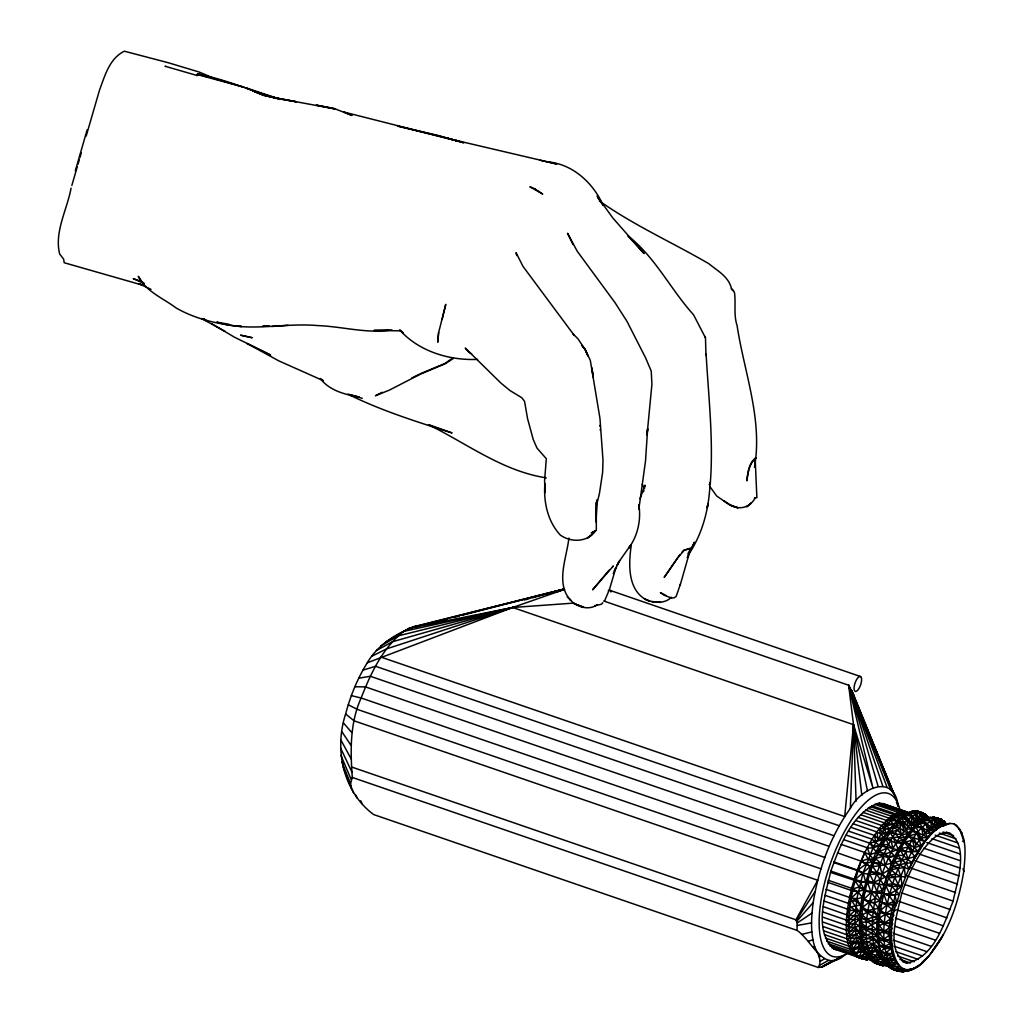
<?xml version="1.0" encoding="UTF-8"?>
<svg xmlns="http://www.w3.org/2000/svg" width="1023" height="1023" viewBox="0 0 1023 1023"><rect width="100%" height="100%" fill="white"/><g stroke="black" fill="none" stroke-linecap="round" stroke-linejoin="round"><path stroke-width="1.5" d="M898.974 970.034L903.36 971.85L906.301 969.676L902.427 971.85L894.064 969.638L899.345 971.415L902.734 968.64L898.194 971.057L892.03 968.934L895.713 969.855L899.396 966.07C881.238 943.116 891.66 909.92 898.079 884.32C903.846 866.929 911.276 849.653 923.027 835.42C928.168 829.743 935.725 821.725 944.191 824.998L941.927 819.755C916.391 809.167 900.419 844.691 891.787 862.747C880.151 893.232 869.179 929.613 884 960.917C892.107 976.236 914.114 973.448 923.961 961.275C947.272 937.26 958.398 903.872 963.768 871.443C964.996 855.919 968.423 834.781 954.306 824.001C941.889 821.111 931.352 832.492 924.408 841.315C911.467 859.895 902.938 881.289 896.762 902.964C885.407 927.286 890.381 999.433 928.858 956.16L943.347 934.69M925.956 816.482L928.794 817.722C925.035 812.684 917.721 809.999 911.583 811.546L909.524 813.157L903.565 812.339L899.14 813.963L892.938 818.49L886.455 825.574L873.719 846.226L863.105 872.785L856.814 898.731L854.768 923.053L856.225 937.695L858.936 946.339L861.775 951.198L868.079 956.224L862.964 958.922C845.727 955.495 845.97 933.833 846.443 920.086C847.798 899.716 853.272 879.78 861.008 860.944C868.246 844.435 877.21 827.709 891.519 816.252C894.92 813.771 898.821 811.635 903.104 811.367C908.935 811.738 908.961 813.298 903.104 811.367L903.565 812.339L908.501 813.963L876.89 803.656C850.727 815.28 840.049 846.136 830.829 871.085C825.587 894.665 812.953 929.881 833.809 948.909L862.964 958.922L870.905 959.625L867.798 959.024M639.132 507.024L639.234 509.326L638.876 504.914L639.132 507.024L645.5 461.168L647.649 428.701L646.958 434.762M887.12 965.789C854.55 964.229 857.901 920.073 862.057 897.363C869.831 865.893 879.78 826.814 911.583 811.546C912.452 808.937 933.513 816.955 923.769 818.17C919.281 817.94 915.265 820.408 911.915 823.131C899.243 834.372 891.66 850.049 885.266 865.432C877.836 884.486 872.836 904.677 872.197 925.176C872.402 938.244 872.568 956.748 886.813 962.502M894.422 968.947L889 967.093L899.396 966.07L894.422 968.947L890.419 968.078L895.713 969.855L900.982 967.553L898.194 971.057L895.713 969.855L891.148 965.571L888.437 960.993C875.586 955.06 879.563 937.413 878.77 925.815C879.639 911.8 882.44 897.964 886.417 884.511C894.498 860.663 903.987 834.18 925.38 819.103L930.649 820.97L934.996 825.433L940.15 826.904L946.876 823.681L942.976 826.009L937.452 824.538L934.472 819.346L929.204 817.479L919.05 822.978L911.915 823.131L904.703 815.241L900.406 817.863L889.102 818.17L865.56 810.075M544.773 485.081C543.686 502.868 547.932 521.896 560.425 535.17C571.409 542.817 587.816 542.267 595.757 530.605L591.243 532.957L596.319 530.285L596.332 502.216L595.923 521.935L597.304 499.608L596.908 503.828L599.414 493.661L602.611 472.447L603.007 460.363L599.964 418.42L590.322 360.416L585.194 349.572L581.934 345.467L585.22 349.687L587.829 355.684L585.22 349.687L577.969 338.843L573.161 333.971L574.338 335.506L523.022 266.44L516.04 252.668L516.781 255.545M710.077 482.472C709.156 508.086 702.916 533.252 688.338 554.888L694.489 542.152L687.239 557.637M462.319 615.232L564.312 588.992L414.302 626.536C395.76 633.838 377.5 645.053 367.283 662.802C357.398 678.556 350.39 695.998 345.633 713.952C334.048 749.13 342.974 791.904 373.625 814.551L818.285 967.477C822.761 960.635 817.287 953.052 814.666 946.633C810.267 932.388 811.303 917.171 813.183 902.58C818.592 869.051 830.561 836.136 850.343 808.349L853.514 724.68L848.655 685.231L603.621 600.961M925.713 818.566L925.866 814.589L917.618 811.29L925.866 814.589L927.72 818.643L926.173 814.82L920.214 812.454L923.04 813.195L925.393 818.477L922.938 813.17L917.669 811.303M867.964 808.144L891.519 816.252L900.406 817.863L902.772 816.789L906.838 819.73L910.15 824.679L922.439 827.479L927.413 830.804L934.089 830.753L940.137 826.674L932.989 832.377L925.738 840.535L911.864 862.811L903.654 855.637L897.759 855.049L888.539 857.696L883.207 856.136L873.284 859.358L869.844 854.614L864.767 852.504C855.369 875.087 849.103 899.319 849.039 923.884C849.448 934.83 851.571 963.206 868.604 957.234M950.827 833.54C939.204 829.512 929.856 841.469 923.411 849.397C913.501 863.028 906.57 878.604 901.455 894.601C897.414 913.155 884.307 952.183 906.928 963.142C934.216 957.336 943.948 924.012 953.104 901.097C957.068 881.877 970.993 842.338 946.301 831.993M822.773 921.992L846.328 930.086L849.167 928.091L854.896 927.004L859.895 932.311L861.571 936.147L866.929 938.449L872.926 939.434L877.798 941.94L879.46 946.045L890.573 947.004L892.197 948.948L891.979 953.398L882.069 956.658L880.266 952.055L874.486 947.119L868.77 948.756L863.642 947.592L853.847 949.523L850.254 949.242L826.699 941.147M754.462 467.281C762.902 419.583 744.207 372.423 737.059 325.493C733.593 314.905 735.831 304.24 734.616 293.409C734.616 290.698 728.299 286.312 733.491 290.864M351.311 788.03L350.518 783.669L352.308 777.442C350.326 750.703 349.84 723.159 361.119 697.993C370.748 673.479 382.512 647.968 403.753 631.344L512.715 607.483L564.504 589.363M631.268 545.144C628.621 563.545 627.176 589.964 646.626 599.964C654.579 603.199 665.04 603.762 671.472 597.202M846.967 952.797C824.116 976.3 813.055 941.096 796.968 930.367L797.224 923.015L795.907 919.805L352.385 767.276M860.714 814.743L884.256 822.85L886.455 825.574L893.475 824.41L897.324 822.236L902.26 824.474L905.828 829.18L912.171 828.975L917.171 825.625L921.749 828.182L925.201 833.003L930.904 833.668L936.595 829.205L934.089 830.753L931.557 827.428L926.621 823.694L921.352 821.827L919.05 822.978L912.132 815.625L906.864 813.771C871.877 845.689 853.527 906.391 865.317 952.311L870.65 954.165L882.107 956.083L882.184 956.965L887.491 958.743L894.703 959.024M438.65 332.59L437.78 342.232L438.509 333.076L445.747 304.368L442.141 319.496M647.086 434.66L651.92 384.252L651.229 371.068L645.615 357.884L626.971 321.337L615.053 302.731L577.266 251.287L567.522 233.257L573.033 244.51M944.191 824.998L941.211 819.436C916.263 819.001 904.498 855.445 895.828 873.987C886.724 901.48 878.258 932.682 888.437 960.993L894.831 959.331L894 958.807L888.437 960.993L884 960.917L882.58 957.298M927.938 818.31L925.419 819.973L922.043 818.183L919.472 812.889C891.928 823.707 882.734 857.479 873.54 882.926C869.051 906.519 855.126 951.109 882.632 965.584L886.378 963.525M665.947 595.437L660.359 592.662L664.336 595.309L671.51 598.02L674.119 597.828L676.19 596.345L680.448 584.069M680.129 585.284L690.589 548.763L687.98 553.699M75.306 170.854L87.16 129.793M71.06 188.142C67.275 209.331 54.066 231.991 59.692 254.049L63.592 259.049L64.206 262.732L143.13 285.327M71.84 185.457L77.288 166.711M77.991 164.281L79.308 159.754M79.947 157.529L81.277 152.939M86.175 136.097L99.5 90.165C104.921 75.715 109.397 58.503 124.358 51.201L168.386 62.761L199.114 72.019L216.633 79.449M568.903 538.098C566.819 557.509 555.041 584.095 570.757 600.258L567.279 596.895M882.069 956.658L887.491 958.743L892.926 956.249L893.066 953.73L885.765 953.078L880.458 951.3L877.798 941.94L868.041 945.712L862.389 942.183L860.727 937.963L850.343 938.321L846.635 934.651L849.934 935.84L855.637 934.344L860.727 937.963L862.146 940.687L873.719 944.012L878.847 947.285L880.458 951.3L884.869 948.538L890.573 947.004L891.736 944.012L878.667 937.503L872.184 929.434L861.149 925.853L854.896 927.004L846.635 934.651L823.08 926.557M640.04 498.725L645.014 485.145L644.452 488.572L642.252 484.237M604.721 600.654L609.567 589.107L615.987 567.394L614.235 570.821M830.829 871.085L854.384 879.179L857.965 870.842C865.573 875.65 873.732 873.744 881.903 874.563C888.348 881.621 897.721 874.269 905.419 877.286L904.268 867.542L894.447 862.338L891.787 862.747L888.539 857.696L884.358 853.578L879.115 851.673L869.844 854.614L867.21 847.735L843.668 839.64M833.911 861.954L857.466 870.049L861.276 861.225L837.466 852.85M828.195 880.266L851.737 888.36L855.049 880.854L865.637 881.916L867.734 882.939C879.422 882.836 890.317 888.245 902.145 885.713L900.777 876.404L898.015 868.297L892.734 866.455L888.539 857.696M638.876 504.914C641.242 520.042 637.751 535.886 628.634 548.251L630.539 545.297L619.12 561.525L613.263 573.634M822.709 917.12L846.264 925.227L854.768 923.053L859.512 926.071L861.187 929.575C870.79 929.843 880.176 929.28 889.601 931.736L891.647 935.546L889.78 939.741L884.051 940.879L878.795 939.805L877.12 936.083L866.468 930.329L861.149 925.853L859.576 919.345L854.934 915.368L849.243 915.713L823.323 906.621M830.433 872.389L860.369 882.261L868.246 881.11L878.962 883.962L883.859 893.808L889.614 893.821L894.946 895.176L896.762 902.964L893.373 901.8L889.166 895.624L876.941 891.532L873.54 882.926L868.246 881.11L867.875 874.217L871.11 871.903L876.404 873.719L883.846 885.1L886.417 884.511L891.711 886.327L899.243 894.307L889.166 895.624L881.775 892.823L876.481 893.475L863.693 889.652L858.118 891.775L852.658 890.892L849.589 897.465C856.494 907.772 863.195 920.905 877.107 922.797L883.91 931.365L889.754 927.605L892.606 923.986L890.483 918.986L885.496 914.038L880.189 912.235L878.642 908.194L874.537 902.951L863.872 899.677L858.118 891.775L851.737 888.36M861.008 860.944L870.445 866.66L871.11 871.903L876.852 872.389L882.043 874.128L888.859 869.946L904.268 867.542L909.012 869.166L918.68 850.791C903.693 855.318 888.872 844.307 873.719 846.226L869.729 843.169L846.187 835.075M619.12 561.525L617.099 565.271L619.708 560.54M795.907 919.805L817.722 880.266L354.009 720.793L345.633 713.952M824.896 895.266L848.451 903.36L850.842 900.815L862.057 897.363L865.65 891.123L871.085 892.363L882.338 890.598L885.995 885.956L889.614 893.821L896.238 890.419L902.145 885.713L892.491 883.808L886.417 884.511L886.199 877.427L882.043 874.128L879.639 864.742L874.345 862.913L868.015 859L864.767 852.504L841.213 844.41M941.531 937.925L931.838 951.902M826.047 889.371L851.289 898.053L856.814 898.731L862.427 908.756L867.721 910.56L878.642 908.194L881.775 903.092L876.481 893.475M846.328 930.086L849.41 931.454L855.138 930.201C862.862 935.802 875.356 934.702 879.281 944.779L884.588 946.556L890.1 943.538L891.596 940.342L883.974 939.28C877.887 930.508 870.714 923.194 861.507 917.529L860.023 912.286L855.305 910.265L849.64 910.432L846.865 914.715L849.077 919.575L859.576 919.345L861.238 922.503L866.455 927.644L879.128 921.109L884.435 922.912L892.606 923.986M796.342 920.176L815.101 891.583M825.446 938.091L849 946.185L853.374 948.513L857.44 942.388L861.916 943.078L863.476 946.978L868.77 948.756L873.719 944.012M860.023 912.286L862.427 908.756L872.683 916.698L879.422 918.232L884.435 922.912L890.483 918.986L894.038 915.048L880.189 912.235L877.696 915.623L866.813 919.332C858.629 918.897 857.21 909.319 849.998 907.056L848.451 903.36M878.565 933.04L889.601 931.736L892.12 928.296L879.128 921.109L877.465 917.989L872.363 921.084L861.238 922.503L859.742 916.033L854.934 915.368L849.077 919.575L846.443 920.086L822.901 911.992M850.944 827.351L874.486 835.446L877.836 838.502L884 837.658L896.007 843.169L904.396 842.683L912.247 851.213L917.963 851.149L922.171 845.433L914.357 847.607L899.307 837.888L895.291 833.732L890.01 831.878L886.404 833.898L880.509 834.039L876.903 831.929L853.361 823.835M908.91 969.446L912.49 968.845L907.682 971.172L910.265 969.459L907.043 971.339L908.232 969.727L903.36 971.85M709.195 484.736L710.294 483.329C713.606 440.427 708.568 397.116 706.1 354.15L705.972 355.556L705.486 337.846L693.517 314.726C670.871 289.816 655.411 257.336 628.16 235.968M850.343 808.349C860.842 788.094 894.729 772.659 898.156 806.52L896.378 802.122M855.816 820.536L879.358 828.643L882.107 831.571L886.404 833.898L889.818 832.185L893.053 837.236L897.158 841.264L903.373 840.484L908.59 836.162L916.506 844.205L921.16 845.983L925.738 840.535L924.408 841.315L908.59 836.162L905.099 837.978C892.631 835.267 881.468 840.356 869.729 843.169L877.913 854.307L883.207 856.136L885.266 865.432L888.859 869.946L889.383 875.356L873.719 882.312L870.151 874.818M680.014 554.479L664.196 577.394L677.801 557.701L684.259 550.272L690.794 548.251L683.709 550.233L681.868 552.356M796.827 921.186L813.183 902.58M609.005 570.22L592.586 589.836L613.34 566L612.457 566.857M876.327 852.338L881.762 846.187M602.79 602.713L601.434 604.222L594.747 605.769M755.153 458.291C748.58 463.905 747.736 472.818 746.854 480.848C748.158 472.613 749.028 463.266 756.253 457.882L755.153 458.291L756.879 497.651L754.283 498.175L755.37 497.792C747.979 510.592 735.025 510.285 724.194 501.027L731.573 505.758L737.941 507.856L731.061 505.26M849.934 935.84L855.138 930.201M642.956 491.948L644.03 490.797M865.317 952.311L869.793 952.004L874.486 947.119L878.847 947.285L880.547 951.684L886.34 955.29L893.808 956.505L894 958.807M891.787 862.747L896.378 857.977L901.672 859.806L906.173 863.207L909.012 869.166M884.921 960.546L887.197 965.418L892.491 967.183L896.928 963.231L895.675 961.863L889.741 963.461L884.447 961.684L882.696 957.49M862.057 897.363L863.949 899.255L871.085 892.363L867.734 882.939L863.847 888.974L859.179 887.018L855.049 880.854M896.046 905.803L892.759 904.69L887.082 904.895L881.775 903.092L892.759 904.69L894.972 910.457L891.123 914.063L885.496 914.038L879.422 918.232L869 902.363L863.872 899.677L860.829 904.946L849.998 907.056L847.543 909.127L823.988 901.033M851.289 898.053L858.118 891.775M868.911 957.822L866.711 959.817L857.351 957.004L862.862 958.883L867.888 956.147L859.41 956.825L831.737 947.669M891.519 816.252L892.938 818.49L896.979 820.727L901.058 818.349L908.002 826.789L912.171 828.975L916.109 826.725L920.853 838.106L924.408 841.315L929.357 836.175L927.669 837.198L912.9 830.407L908.629 833.17L903.974 831.43L899.562 827.773L893.565 826.865L889.92 828.86L879.358 828.643L880.509 834.039L884 837.658L889.818 832.185C897.107 834.858 905.687 835.906 912.35 831.085L917.132 833.553L920.853 838.106L927.669 837.198L932.989 832.377L930.904 833.668L927.413 830.804L926.288 823.963L921.352 821.827L916.096 825.177L911.915 823.131L911.301 816.162L906.864 813.771L900.406 817.863L893.808 814.679L870.253 806.584M888.859 869.946L892.734 866.455L906.173 863.207L911.864 862.811M892.197 948.948L890.828 948.5L885.765 953.078L880.547 951.684L882.107 956.083L875.739 950.866L869.793 952.004L863.642 947.592L861.916 943.078L856.98 940.828L851.328 942.682L847.977 942.72L824.423 934.626M849.243 915.713L855.305 910.265M854.793 918.935L849.039 923.884L846.443 920.086M827.671 882.312L851.213 890.406L853.105 888.834L859.179 887.018L865.65 891.123M878.642 908.194L880.483 910.355L887.082 904.895L891.839 909.549L894.972 910.457M828.182 943.781L856.021 953.193L860.126 948.705L865.458 951.39L867.747 956.837L873.041 958.615L877.67 954.907L883.309 957.924L879.026 956.991L869.844 959.484L868.527 956.569M915.291 856.571C900.304 860.573 885.701 865.893 870.445 866.66L866.097 864L857.261 870.599L833.707 862.504M891.647 935.546L889.601 934.856L883.974 939.28L878.667 937.503L876.89 929.677M850.842 900.815L856.43 901.161L862.632 907.26L869 902.363L874.537 902.951L880.01 900.56L883.782 894.128L887.286 903.859L893.373 901.8M859.576 919.345L849.167 928.091L846.264 925.227M908.629 833.17L905.828 829.18L903.833 822.722L898.565 820.868L893.475 824.41L884.256 822.85L884.371 828.31L889.92 828.86L894.281 825.919L902.26 824.474L903.974 831.43M451.514 358.907L444.583 363.664L420.76 373.561M896.979 820.727L902.772 816.789L908.053 818.656L912.9 830.407M797.224 923.015L811.993 913.079M818.285 967.477L822.39 966.812L843.591 955.52M853.975 880.483L874.345 862.913L880.419 862.76L885.266 865.432M891.839 909.549L885.534 913.756L880.483 910.355M885.931 963.423L882.632 965.584L875.79 963.397L879.269 964.408L883.834 961.403L872.657 961.876L878.642 964.075L883.834 961.403M908.168 813.515L910.751 811.827L916.007 813.694L919.319 818.771L922.311 821.111L924.383 820.356M925.38 819.103L922.311 821.111L916.365 820.062L915.534 813.873L910.751 811.827L903.731 815.702L896.365 815.702L895.278 813.809L871.724 805.715M453.355 358.472L445.235 363.715L420.568 374.086L389.405 390.095L375.454 395.748L382.257 392.269M864.793 950.137L863.476 947.618L858.936 946.339L853.847 949.523L849 946.185L860.867 938.705L862.389 942.183L867.44 942.464L872.926 939.434L877.747 941.595L879.46 946.045L884.869 948.538L890.828 948.5M939.165 827.441L937.183 828.502L933.59 826.162L930.649 820.97L923.424 820.305L919.05 822.978L914.345 821.303L911.301 816.162L904.703 815.241M933.59 826.162L940.15 826.904L943.577 824.832L937.183 828.502L931.557 827.428L930.649 820.97L926.889 818.349L922.311 821.111L918.334 819.129L915.534 813.873L908.232 812.978L903.731 815.702L899.14 813.963L895.278 813.809M886.481 963.551L883.015 965.661L873.974 962.643L878.642 964.075M910.981 813.055L914.37 811.009L919.639 812.876L923.769 818.17L926.301 819.206M914.894 967.835L912.26 969.382L919.178 965.239M912.26 969.382L914.588 967.975L911.966 969.523M908.053 813.656L911.583 811.546L916.007 813.694L918.334 819.129M532.152 597.88L564.338 589.069L409.174 628.212L385.569 642.137M381.042 645.782L398.126 635.897L512.715 607.483L573.839 603.097M410.249 628.889L414.302 626.536L419.046 626.357M821.328 967.106L833.042 960.328M921.94 962.579L927.784 956.722M911.071 813.055L914.728 810.983L922.938 813.17L923.769 818.17L926.787 819.218M862.964 958.922L867.888 956.147M867.159 959.855L861.417 958.052L867.159 959.855L869.614 958.474M916.096 825.177L919.818 823.119L926.288 823.963L929.472 829.001L934.089 830.753M819.436 965.431L828.298 960.507M376.438 650.5L392.384 641.766L512.715 607.483L853.514 724.68L872.875 787.684L848.655 685.231L853.719 694.949L893.897 794.142L848.655 685.231L878.003 786.022M859.41 956.825L864.525 954.101L866.724 954.267M820.075 961.249L824.027 959.19M887.286 903.859L881.941 902.299L875.445 898.232L869.166 901.48L863.949 899.255M822.39 966.812L838.169 958.653M870.726 957.784L866.711 959.817L861.417 958.052M910.841 812.786L914.37 811.009L919.472 812.889L919.319 818.771L925.419 819.973M861.724 915.048L867.53 912.132L873.156 912.196L877.696 915.623M411.719 378.037L419.468 374.201M371.822 656.203L386.643 648.876L512.715 607.483L409.174 628.212M597.176 604.836C588.468 610.872 576.09 606.971 569.785 599.325M907.682 971.172L912.401 968.871M819.282 956.889L820.28 956.403M879.115 851.673L887.043 848.029L896.378 857.977M896.583 963.142L891.148 965.571L886.327 964.408L883.91 959.229M878.77 925.815L884.396 923.334L890.061 923.13M892.759 904.69L896.762 902.964M876.89 803.656L878.923 803.311L902.465 811.405L906.877 814.359L903.731 815.702L900.432 811.75M850.254 949.242L856.021 953.193L861.468 950.789L865.458 951.39L867.389 956.288L872.171 957.221L877.67 954.907M367.283 662.802L512.715 607.483M853.374 948.513L858.936 946.339M950.022 823.272L942.976 826.009L939.28 824.18L934.766 819.257L930.176 817.236L938.001 818.835L941.019 824.154L943.308 824.973M887.018 964.126L883.015 965.661L877.721 963.883M813.63 947.029L814.666 946.633M914.856 856.775L908.002 847.402C897.44 847.76 888.77 855.1 877.913 854.307L873.284 859.358L868.015 859L861.34 861.059M869.793 952.004L875.394 949.971L880.266 952.055L875.739 950.866L870.65 954.165L865.343 952.387L863.476 947.618L857.44 942.388L851.827 944.37L847.977 942.72M861.571 936.147L872.338 933.372M556.883 591.882L564.415 589.338M876.903 831.929L877.836 838.502L882.913 839.487L885.816 838.668L891.097 840.522L892.964 848.655L888.603 845.024C881.046 842.76 874.742 849.576 867.21 847.735M808.554 941.198L812.889 939.817M362.896 670.18L375.518 666.267L839.218 825.753M908.59 836.162L917.132 833.553L921.16 845.983M552.164 592.854L564.364 589.184M868.041 945.712L863.476 946.978L860.867 938.705L856.225 937.695L851.328 942.682L847.185 938.871L823.63 930.777M524.492 599.977L529.083 598.711M434.494 622.38L439.136 621.191M442.217 620.398L446.859 619.209M454.583 617.214L459.225 616.025M801.623 934.421L811.84 931.863M879.269 964.408L887.031 962.707M900.777 876.404L895.828 873.987L889.383 875.356L894.677 877.184L898.079 884.32M918.168 832.262L912.35 831.085L905.099 837.978L897.631 830.344L890.01 831.878L889.92 828.86L886.455 825.574M797.377 925.419L811.546 922.899M847.185 938.871L850.343 938.321L859.895 932.311L862.146 940.687L866.929 938.449L877.12 936.083L879.281 944.779M358.728 678.198L370.313 676.267L834.026 835.74M829.858 945.955L853.412 954.05L861.775 951.198L867.21 953.666L865.458 951.39L865.343 952.387L872.171 957.221M267.233 325.889L262.579 326.35L269.33 325.979M391.873 329.879C366.835 334.022 342.181 326.375 317.22 325.557C283.729 322.539 249.484 332.539 216.735 322.117L229.203 324.329M288.115 325.276L271.913 326.465M878.923 803.311L882.734 803.567L908.181 812.658M898.565 820.868L886.609 820.446L863.067 812.352M388.881 329.918L373.996 330.429L400.62 330.851L403.075 332.833L399.635 329.905C418.867 351.426 449.263 360.633 477.6 359.393M354.853 686.74L365.492 686.906L829.193 846.379M362.27 398.318L347.897 394.149M897.324 822.236L903.833 822.722M654.707 601.844L651.843 601.575L660.436 602.355L657.572 602.099M923.718 814.602L926.173 814.82M942.042 821.597L944.83 821.968L946.39 823.988M926.889 818.349L934.472 819.346L934.996 825.433M884.358 959.318L880.522 958.768L875.138 961.262L870.637 960.277L869.512 957.912M275.11 98.182L296.325 101.788L276.274 97.927L245.546 87.697L259.637 93.579L273.704 97.76M236.991 325.71L241.671 326.542C218.948 324.368 196.147 319.432 176.173 308C163.156 298.179 145.905 291.619 138.284 276.3L141.788 281.632L144.371 283.499M939.638 819.308L944.024 821.175L945.93 824.576M547.382 161.877C572.509 163.782 593.327 182.951 603.135 205.38L597.803 197.669M546.256 477.856C502.562 471.155 467.115 443.65 428.509 424.724M278.525 98.668L263.499 95.395L253.013 90.932L262.885 95.024L279.42 98.63L334.751 108.898L316.312 105.113L334.15 108.489L352.065 115.484L343.83 112.019L459.11 141.302L397.499 126.059L438.893 135.624L456.578 140.765L455.414 140.241L556.819 164.025L540.234 160.304M879.23 964.062L881.839 964.638M884.447 965.213L887.056 965.789M908.603 813.464L902.465 811.405M906.877 814.359L898.284 812.415L874.742 804.321M351.337 695.64L361.119 697.993L824.819 857.466M357.858 397.231L350.505 395.428C382.922 411.182 417.691 422.103 452.064 432.946L430.044 425.095M349.303 394.507L359.15 397.026C345.16 394.648 329.137 390.479 320.352 378.536M944.344 825.471L939.28 824.18L938.001 818.835L932.746 816.968L938.551 818.86L941.684 824.218L944.306 825.267M916.109 826.725L921.749 828.182L923.027 835.42M278.563 98.617C251.044 91.533 225.418 78.426 196.915 74.436L244.062 87.249L197.592 73.63L207.835 77.147M926.186 819.333L922.043 818.183L919.639 812.876L914.728 810.983M463.214 142.696L446.693 138.015L463.764 142.772M873.156 912.196L867.721 910.56L862.632 907.26M944.229 825.05L941.684 824.218L941.211 819.436L933.232 816.993L938.551 818.86L941.019 824.154M141.647 284.56L138.808 283.665L151.008 289.343M196.697 75.382L197.324 75.574L165.035 66.239L165.649 66.431M929.204 817.479L934.766 819.257L937.452 824.538L940.15 826.904M890.573 947.004L892.018 947.477M860.624 881.263L854.384 879.179M889.601 931.736L891.787 932.465M869.844 959.484L875.138 961.262L879.026 956.991L883.028 958.743M870.637 960.277L875.931 962.042L880.522 958.768L884.358 960.623M958.947 828.771L961.607 832.863L958.947 828.771L959.587 828.988L954.306 824.001M890.483 918.986L893.194 919.907M833.809 948.909L836.047 949.664M957.528 826.699L955.623 824.781M851.213 890.406L852.658 890.892M141.711 281.555L133.182 278.614L143.22 283.102M609.977 590.373L860.548 676.548A7.864 2.928 -71 0 1 858.77 688.786A7.864 2.928 -71 0 1 854.205 686.459A7.864 2.928 -71 0 1 860.548 676.548M882.734 803.567L908.028 812.262M879.563 803.272L906.851 812.722M943.065 831.993L953.615 835.625M939.37 833.067L955.968 838.77M935.201 835.152L957.809 842.926M932.004 838.694L959.139 848.029M858.323 817.441L881.864 825.548L884.371 828.31M926.748 842.568L959.932 853.975M380.978 657.086L844.691 816.559L853.514 724.68L867.453 790.83M923.961 848.233L960.149 860.675M919.102 854.013L959.817 868.015M848.54 831.111L872.082 839.205L879.55 845.663L885.816 838.668L888.603 845.024M915.189 860.816L958.922 875.867M910.739 868.003L957.49 884.089M907.286 875.944L955.533 892.542M904.844 884.499L953.104 901.097M857.466 870.049L863.105 872.785L865.637 881.916M857.261 870.599L857.965 870.842M901.966 892.989L950.226 909.588M820.97 868.834L357.27 709.361L348.255 704.77M898.706 901.289L946.953 917.874M896.596 909.754L943.347 925.828M895.739 918.258L939.472 933.296M894.665 926.16L935.38 940.163M893.45 933.347L931.147 946.313M893.68 940.214L926.851 951.62M893.91 946.16L922.567 956.006M895.739 951.633L918.36 959.408M897.721 956.045L914.306 961.748M899.92 959.369L910.47 963.001M902.401 961.582L906.928 963.142M352.308 777.442L796.968 930.367M960.712 832.684L961.671 833.016M962.553 841.2L964.062 841.737L961.3 833.783M941.211 819.436L935.943 817.582M941.39 820.241L944.024 821.175L945.764 824.717M925.738 816.175L928.36 817.108L924.843 815.536M897.644 885.701L892.491 883.808L888.527 877.875M895.368 969.919L899.345 971.415L904.46 969.318L902.427 971.85L898.066 970.085M939.881 819.615L944.024 821.175L945.226 824.704M851.724 951.876L856.392 953.692L861.468 950.789L867.21 953.666M867.389 956.288L873.041 958.615M862.862 958.883L855.292 955.763L859.243 956.684L864.525 954.101L868.118 955.597M889.601 934.856L878.616 929.575L877.107 922.797M881.903 874.563L876.852 872.389L872.875 866.839M644.963 599.107L649.835 601.23L644.477 598.851M941.186 820.369L944.83 821.968L945.879 824.525M884 960.917L889.741 963.461L894.14 959.114L896.135 961.978L891.148 965.571L884.447 961.684L883.693 959.178M892.491 967.183L886.327 964.408L884.844 960.597M853.412 954.05L859.243 956.684L861.775 951.198L866.622 953.717M908.143 812.531L906.276 811.674L908.744 813.221M897.158 841.264L901.595 843.348L912.529 839.998L914.357 847.607L917.963 851.149M471.641 353.83L469.084 352.411L465.26 348.076L501.091 383.241L510.081 390.607L521.781 397.717L524.556 401.348L527.548 418.599L533.264 439.583L536.973 448.048L546.32 458.739L544.581 480.81L545.118 492.613L545.003 483.789M224.983 331.337L201.659 318.549M211.633 323.664L234.114 337.002L270.673 355.083L247.067 343.485L278.857 360.889L323.127 380.62L321.273 379.226M866.097 864L861.276 861.225L866.289 863.514L872.389 861.494L875.867 859.09L880.419 862.76M938.5 819.091L936.019 817.607L941.927 819.755L944.881 824.653M203.551 319.023L207.516 321.439L203.82 318.754M847.543 909.127L849.64 910.432M911.915 823.131L915.662 825.561L919.818 823.119L927.669 837.198M892.938 818.49L896.723 820.97L901.058 818.349L906.838 819.73L908.002 826.789M908.232 812.978L912.132 815.625L914.345 821.303M884.358 853.578L888.974 856.75L894.908 855.855L900.291 850.011L903.654 855.637M724.693 501.526L716.663 495.976L709.834 486.475M599.427 200.956C633.749 225.303 672.571 242.566 708.875 263.729C717.609 270.916 729.028 276.901 731.522 288.921M865.816 890.419L863.847 888.974L860.369 882.261M882.542 844.666L887.043 848.029M901.25 848.22L905.572 851.852L908.155 859.013M893.565 826.865L897.631 830.344M891.353 869.972L895.828 873.987M923.424 820.305L926.621 823.694L929.472 829.001M861.187 929.575L866.673 935.393M628.109 236.044L644.094 253.551L612.918 218.091L597.023 196.122M343.536 723.031L351.746 732.506M878.795 939.805L884.588 946.556M881.864 825.548L884.268 828.451L886.404 833.898M897.759 855.049L901.672 859.806M871.085 892.363L875.445 898.232M886.609 820.446L888.514 823.08M889.102 818.17L894.281 825.919L899.562 827.773L901.468 834.742M342.002 731.867L350.825 745.115M893.808 814.679L895.061 816.686M898.284 812.415L899.14 813.963M341.043 740.294L351.311 759.168M893.053 837.236L898.181 849.346L904.396 842.683L909.677 844.538L912.247 851.213M851.635 690.64L853.719 694.949M704.821 336.426L705.486 337.846M340.672 748.171L351.976 772.224M343.191 767.237L353.446 792.723M360.774 800.792L362.04 803.72M340.915 755.37L351.158 779.5M913.897 837.965L916.506 844.205M852.402 693.773L851.417 690.73L893.897 794.142M852.939 695.205L851.443 690.704L896.378 799.705M355.812 795.037L356.963 797.889M854.179 698.159L851.481 690.704L861.558 715.601M862.734 718.542L888.117 781.598M889.294 784.526L892.248 791.866M882.747 785.843L848.655 685.231L890.764 789.935M341.759 761.764L350.518 783.669M851.507 690.704L854.384 698.159M855.535 701.139L858.412 708.594M859.55 711.573L861.276 716.049M848.655 685.231L887.018 787.147M963.014 868.629L963.768 871.443M859.512 926.071L861.366 933.615M874.486 835.446L875.752 842.274M867.389 954.728L867.747 956.837M861.826 795.37L853.514 724.68L856.085 801.239M592.048 367.948L593.046 377.41L592.56 371.63M599.836 425.415L599.913 426.156M600.194 429.404L600.271 430.146M608.301 590.693A7.864 2.928 -71 0 1 610.936 592.036M847.965 953.027A86.098 32.084 -71 0 1 831.737 859.87A86.098 32.084 -71 0 1 900.189 810.945M707.686 505.234L707.2 507.843L707.89 504.198L707.686 505.234M750.984 503.265L746.841 506.705L750.984 503.265M591.46 535.003L587.598 537.932L591.46 535.003M251.965 337.68L240.801 335.224L251.965 337.68M583.634 607.202L574.018 603.544L583.634 607.202M534.748 188.756L529.888 186.774L542.74 194.101L534.748 188.756"/></g></svg>
